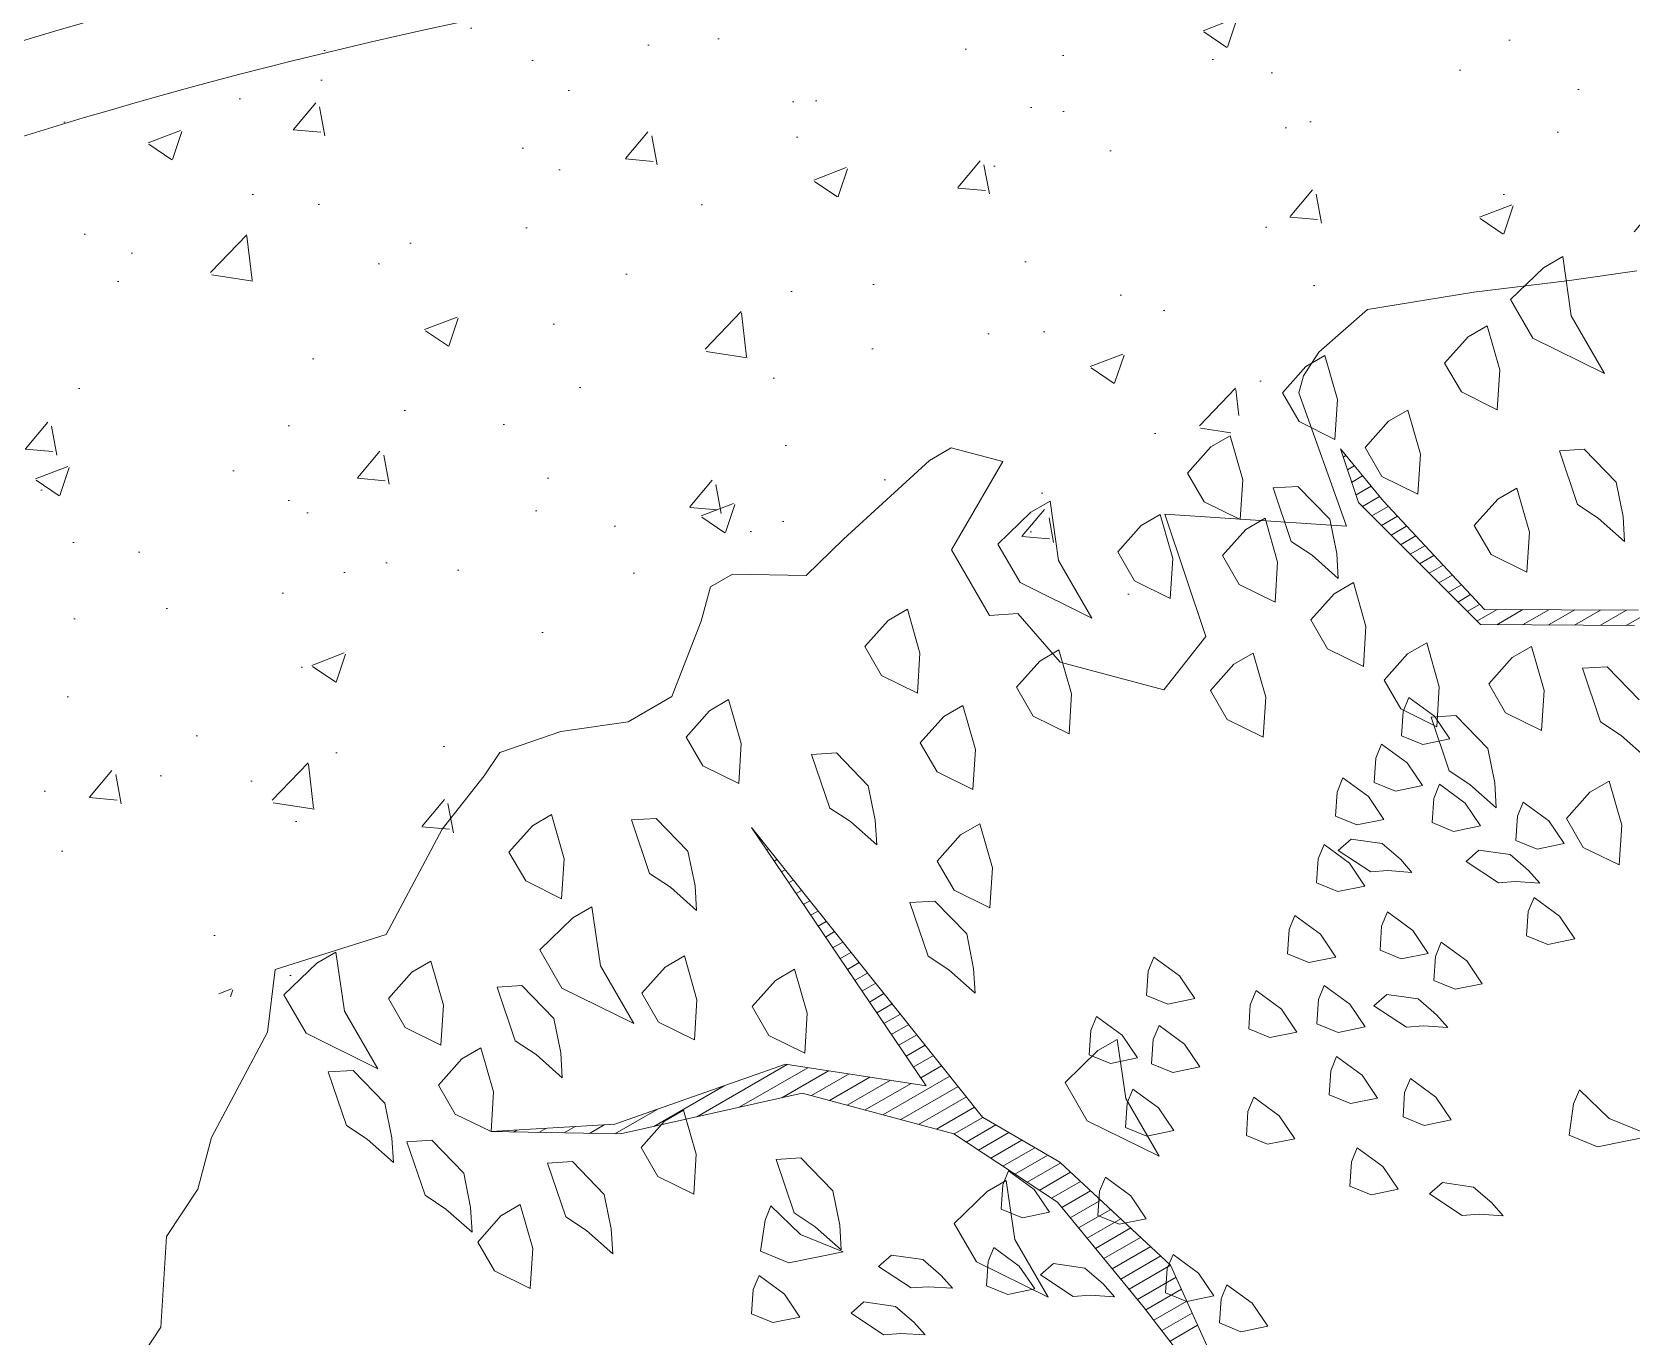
# Model space of a CAD drawing. Header units: metres. Extents: x 12093 to 20303, y 514 to 1412.
# Drawn here: x 19762.912 to 19764.666, y 694.12 to 695.55 of the extents above; entities that cross this region are included whole.
import ezdxf

# ---------------------------------------------------------------- set-up
doc = ezdxf.new("R2010")
doc.units = ezdxf.units.M
for name, color, linetype, lineweight in [('ARBOLES', 52, 'Continuous', 13), ('grass', 64, 'Continuous', 13), ('Layer2', 43, 'Continuous', 20)]:
    doc.layers.add(name, color=color, linetype=linetype, lineweight=lineweight)
pattern_1 = [(50, (19136.99335, 73.14804), (0.36436934, -0.03187817), [0.0381, -0.4191]), (355, (19136.99335, 73.14804), (-0.07048565, 0.38211329), [0.03048, -0.33528]), (100.451, (19137.0237, 73.1454), (0.293885, 0.35023338), [0.03238, -0.35618]), (46.1842, (19136.99335, 73.24964), (0.54215808, -0.08408466), [0.05715, -0.62865]), (96.6356, (19137.03853, 73.24264), (0.47480847, 0.4948511), [0.04857, -0.53427]), (351.184, (19136.99335, 73.24964), (0.4748092, 0.49485024), [0.04572, -0.50292]), (21, (19137.04415, 73.22424), (0.30322976, -0.20453104), [0.0381, -0.4191]), (326, (19137.04415, 73.22424), (0.12360406, 0.36837593), [0.03048, -0.33528]), (71.4514, (19137.06942, 73.2072), (0.42683298, 0.16384572), [0.03238, -0.35618]), (37.5, (19136.99335, 73.14804), (0.006177207, 0.169110078), [0, -0.331216, 0, -0.34036, 0, -0.33655]), (7.5, (19136.99335, 73.14804), (0.133639325, 0.20036115), [0, -0.194056, 0, -0.323596, 0, -0.12827]), (327.5, (19136.88007, 73.14804), (0.27118119, -0.011457488), [0, -0.127, 0, -0.39624, 0, -0.52578]), (317.5, (19136.82927, 73.14804), (0.29625836, 0.05085298), [0, -0.1651, 0, -0.263144, 0, -0.37338])]

# ---------------------------------------------------------------- blocks, each defined once
blk = doc.blocks.new('ghgfghgh')
at = {"layer": 'ARBOLES', "lineweight": 20}
for p, q in [((20001.1866, 665.105), (20001.2163, 665.0689)), ((20001.1992, 665.0679), (20001.1866, 665.105)), ((20001.1885, 665.0994), (20001.1904, 665.1004)), ((20001.1915, 665.0906), (20001.1962, 665.0934)), ((20001.1944, 665.0819), (20001.202, 665.0863)), ((20001.1974, 665.0732), (20001.2078, 665.0792)), ((20001.2018, 665.0653), (20001.2136, 665.0722)), ((20001.2834, 664.9835), (20001.1992, 665.0679)), ((20001.2084, 665.0587), (20001.2197, 665.0652)), ((20001.2163, 665.0689), (20001.2862, 664.994)), ((20001.215, 665.0521), (20001.226, 665.0585)), ((20001.2216, 665.0454), (20001.2324, 665.0517)), ((20001.2282, 665.0388), (20001.2387, 665.0449)), ((20001.2348, 665.0322), (20001.245, 665.0381)), ((20001.2414, 665.0256), (20001.2513, 665.0314)), ((20001.248, 665.019), (20001.2576, 665.0246)), ((20001.2546, 665.0124), (20001.264, 665.0178)), ((20001.2612, 665.0058), (20001.2703, 665.011)), ((20001.2677, 664.9991), (20001.2766, 665.0043)), ((20001.2743, 664.9925), (20001.2829, 664.9975)), ((20001.2809, 664.9859), (20001.2949, 664.9939)), ((20001.2862, 664.994), (20001.3928, 664.9935)), ((20001.2947, 664.9834), (20001.3128, 664.9939)), ((20001.3126, 664.9834), (20001.3307, 664.9938)), ((20001.3306, 664.9833), (20001.3486, 664.9937)), ((20001.3485, 664.9832), (20001.3665, 664.9936)), ((20001.3664, 664.9831), (20001.3844, 664.9935)), ((20001.39, 664.983), (20001.2834, 664.9835)), ((20001.3843, 664.983), (20001.3999, 664.992)), ((20000.7793, 664.8432), (20000.9392, 664.6429)), ((20000.9001, 664.6647), (20000.7793, 664.8432)), ((20000.7797, 664.8425), (20000.7798, 664.8425)), ((20000.7848, 664.835), (20000.7855, 664.8354)), ((20000.7899, 664.8275), (20000.7912, 664.8283)), ((20000.795, 664.82), (20000.7969, 664.8211)), ((20000.8, 664.8125), (20000.8026, 664.814)), ((20000.8051, 664.805), (20000.8083, 664.8068)), ((20000.8102, 664.7975), (20000.814, 664.7997)), ((20000.8152, 664.79), (20000.8197, 664.7926)), ((20000.8203, 664.7825), (20000.8254, 664.7854)), ((20000.8254, 664.775), (20000.8311, 664.7783)), ((20000.8305, 664.7675), (20000.8368, 664.7712)), ((20000.8355, 664.76), (20000.8425, 664.764)), ((20000.8406, 664.7525), (20000.8482, 664.7569)), ((20000.8457, 664.745), (20000.8539, 664.7498)), ((20000.8507, 664.7375), (20000.8596, 664.7426)), ((20000.8558, 664.73), (20000.8653, 664.7355)), ((20000.8609, 664.7225), (20000.871, 664.7284)), ((20000.866, 664.7151), (20000.8767, 664.7212)), ((20000.871, 664.7076), (20000.8824, 664.7141)), ((20000.8761, 664.7001), (20000.8881, 664.707)), ((20000.8812, 664.6926), (20000.8938, 664.6998)), ((20000.8863, 664.6851), (20000.8995, 664.6927)), ((20000.8913, 664.6776), (20000.9052, 664.6856)), ((20000.685, 664.638), (20000.8029, 664.6795)), ((20000.7415, 664.6432), (20000.804, 664.6793)), ((20000.771, 664.6498), (20000.8183, 664.6771)), ((20000.8005, 664.6564), (20000.8326, 664.6749)), ((20000.8029, 664.6795), (20000.9001, 664.6647)), ((20000.8209, 664.6578), (20000.8469, 664.6728)), ((20000.8964, 664.6701), (20000.9109, 664.6784)), ((20000.7119, 664.6365), (20000.7605, 664.6646)), ((20000.8333, 664.6545), (20000.8612, 664.6706)), ((20000.8456, 664.6512), (20000.8755, 664.6684)), ((20000.8579, 664.6479), (20000.8898, 664.6662)), ((20000.8703, 664.6446), (20000.9166, 664.6713)), ((20000.8826, 664.6413), (20000.9223, 664.6642)), ((20000.8144, 664.6595), (20000.6888, 664.6314)), ((20000.9193, 664.6314), (20000.8144, 664.6595)), ((20000.8949, 664.6379), (20000.928, 664.657)), ((20000.9073, 664.6346), (20000.9337, 664.6499)), ((20000.685, 664.6314), (20000.7143, 664.6483)), ((20000.9195, 664.6313), (20000.9394, 664.6428)), ((20000.9392, 664.6429), (20000.9927, 664.6118)), ((20000.5993, 664.6329), (20000.685, 664.638)), ((20000.6888, 664.6314), (20000.5993, 664.6329)), ((20000.6148, 664.6326), (20000.6171, 664.6339)), ((20000.6324, 664.6323), (20000.6373, 664.6351)), ((20000.6499, 664.632), (20000.6574, 664.6364)), ((20000.6675, 664.6317), (20000.6776, 664.6376)), ((20000.9909, 664.5841), (20000.9193, 664.6314)), ((20000.9279, 664.6257), (20000.9484, 664.6376)), ((20000.9363, 664.6202), (20000.9574, 664.6323)), ((20000.9448, 664.6146), (20000.9664, 664.6271)), ((20000.9532, 664.609), (20000.9754, 664.6218)), ((20000.9616, 664.6035), (20000.9844, 664.6166)), ((20000.97, 664.5979), (20000.9932, 664.6113)), ((20000.9927, 664.6118), (20001.0692, 664.5407)), ((20000.9784, 664.5923), (20001.0001, 664.6048)), ((20000.9869, 664.5868), (20001.007, 664.5984)), ((20001.0502, 664.512), (20000.9909, 664.5841)), ((20000.9939, 664.5804), (20001.0139, 664.592)), ((20000.9997, 664.5734), (20001.0209, 664.5856)), ((20001.0056, 664.5663), (20001.0278, 664.5791)), ((20001.0114, 664.5592), (20001.0347, 664.5727)), ((20001.0172, 664.5522), (20001.0416, 664.5663)), ((20001.023, 664.5451), (20001.0485, 664.5598)), ((20001.0288, 664.538), (20001.0555, 664.5534)), ((20001.0347, 664.531), (20001.0624, 664.547)), ((20001.0405, 664.5239), (20001.0692, 664.5405)), ((20001.0692, 664.5407), (20001.1009, 664.4703)), ((20001.0463, 664.5168), (20001.073, 664.5322)), ((20001.052, 664.5097), (20001.0767, 664.524)), ((20001.1546, 664.3773), (20001.0502, 664.512)), ((20001.0576, 664.5025), (20001.0804, 664.5157)), ((20001.0632, 664.4953), (20001.0842, 664.5074)), ((20001.0688, 664.4881), (20001.0879, 664.4992))]:
    blk.add_line(p, q, dxfattribs=at)
at = {"layer": 'grass'}
for p, q in [((20001.3403, 665.238), (20001.327, 665.2303)), ((20001.3462, 665.1971), (20001.3403, 665.238)), ((20001.327, 665.2303), (20001.3043, 665.2083)), ((20001.345, 665.2214), (20001.3915, 665.2281)), ((20001.2789, 665.2135), (20001.345, 665.2214)), ((20001.2053, 665.2013), (20001.2789, 665.2135)), ((20001.3043, 665.2083), (20001.3196, 665.1817)), ((20001.1718, 665.1719), (20001.2053, 665.2013)), ((20001.3692, 665.1572), (20001.3462, 665.1971)), ((20001.2749, 665.1825), (20001.2587, 665.1643)), ((20001.2882, 665.1902), (20001.2749, 665.1825)), ((20001.2969, 665.1597), (20001.2882, 665.1902)), ((20001.3196, 665.1817), (20001.3692, 665.1572)), ((20001.1611, 665.1556), (20001.1718, 665.1719)), ((20001.1626, 665.162), (20001.1465, 665.1438)), ((20001.1759, 665.1697), (20001.1626, 665.162)), ((20001.1846, 665.1392), (20001.1759, 665.1697)), ((20001.2587, 665.1643), (20001.2703, 665.1444)), ((20001.2951, 665.1321), (20001.2969, 665.1597)), ((20001.1579, 665.1437), (20001.1611, 665.1556)), ((20001.1465, 665.1438), (20001.158, 665.1239)), ((20001.1908, 665.0517), (20001.1579, 665.1437)), ((20001.1828, 665.1116), (20001.1846, 665.1392)), ((20001.2703, 665.1444), (20001.2951, 665.1321)), ((20001.2332, 665.1318), (20001.2199, 665.1242)), ((20001.2419, 665.1014), (20001.2332, 665.1318)), ((20001.158, 665.1239), (20001.1828, 665.1116)), ((20001.2199, 665.1242), (20001.2038, 665.106)), ((20000.9024, 665.097), (20000.9175, 665.1057)), ((20000.9175, 665.1057), (20000.9533, 665.0962)), ((20001.0971, 665.1065), (20001.081, 665.0883)), ((20001.1104, 665.1141), (20001.0971, 665.1065)), ((20001.1191, 665.0837), (20001.1104, 665.1141)), ((20001.2038, 665.106), (20001.2153, 665.086)), ((20001.3381, 665.1037), (20001.3552, 665.1048)), ((20001.3506, 665.0666), (20001.3381, 665.1037)), ((20001.3552, 665.1048), (20001.3772, 665.082)), ((20000.843, 665.0426), (20000.9024, 665.097)), ((20000.9533, 665.0962), (20000.9178, 665.0353)), ((20001.2401, 665.0738), (20001.2419, 665.1014)), ((20001.081, 665.0883), (20001.0925, 665.0684)), ((20001.1173, 665.0561), (20001.1191, 665.0837)), ((20001.2153, 665.086), (20001.2401, 665.0738)), ((20001.3772, 665.082), (20001.3821, 665.0582)), ((20001.1401, 665.0781), (20001.1572, 665.0791)), ((20001.1526, 665.041), (20001.1401, 665.0781)), ((20001.1572, 665.0791), (20001.1792, 665.0564)), ((20001.2954, 665.0702), (20001.2792, 665.052)), ((20001.3087, 665.0779), (20001.2954, 665.0702)), ((20001.3174, 665.0475), (20001.3087, 665.0779)), ((20000.9726, 665.0612), (20000.9498, 665.0392)), ((20000.9859, 665.0688), (20000.9726, 665.0612)), ((20000.9918, 665.0279), (20000.9859, 665.0688)), ((20001.0621, 665.0596), (20001.0488, 665.052)), ((20001.0708, 665.0292), (20001.0621, 665.0596)), ((20001.0651, 665.0598), (20001.0965, 665.0578)), ((20001.0936, 664.9754), (20001.0651, 665.0598)), ((20001.0925, 665.0684), (20001.1173, 665.0561)), ((20001.3649, 665.0572), (20001.3506, 665.0666)), ((20001.0488, 665.052), (20001.0327, 665.0338)), ((20001.0965, 665.0578), (20001.1908, 665.0517)), ((20001.1212, 665.0494), (20001.1051, 665.0313)), ((20001.1345, 665.0571), (20001.1212, 665.0494)), ((20001.1432, 665.0267), (20001.1345, 665.0571)), ((20001.1792, 665.0564), (20001.1841, 665.0326)), ((20001.2792, 665.052), (20001.2908, 665.0321)), ((20001.3831, 665.0411), (20001.3649, 665.0572)), ((20001.3821, 665.0582), (20001.3831, 665.0411)), ((20000.8171, 665.0175), (20000.843, 665.0426)), ((20000.9498, 665.0392), (20000.9652, 665.0126)), ((20001.167, 665.0315), (20001.1526, 665.041)), ((20001.3156, 665.0198), (20001.3174, 665.0475)), ((20000.9178, 665.0353), (20000.944, 664.9899)), ((20000.9178, 665.0353), (20000.9178, 665.0353)), ((20001.0148, 664.988), (20000.9918, 665.0279)), ((20001.0327, 665.0338), (20001.0442, 665.0139)), ((20001.069, 665.0016), (20001.0708, 665.0292)), ((20001.1051, 665.0313), (20001.1166, 665.0113)), ((20001.1414, 664.9991), (20001.1432, 665.0267)), ((20001.1851, 665.0154), (20001.167, 665.0315)), ((20001.1841, 665.0326), (20001.1851, 665.0154)), ((20001.2908, 665.0321), (20001.3156, 665.0198)), ((20000.7511, 665.0097), (20000.7662, 665.0184)), ((20000.7662, 665.0184), (20000.8171, 665.0175)), ((20000.7447, 664.9858), (20000.7511, 665.0097)), ((20000.9652, 665.0126), (20001.0148, 664.988)), ((20001.0442, 665.0139), (20001.069, 665.0016)), ((20001.1166, 665.0113), (20001.1414, 664.9991)), ((20001.1823, 665.0049), (20001.1662, 664.9868)), ((20001.1956, 665.0126), (20001.1823, 665.0049)), ((20001.2043, 664.9822), (20001.1956, 665.0126)), ((20000.8872, 664.9941), (20000.8739, 664.9864)), ((20000.8959, 664.9637), (20000.8872, 664.9941)), ((20000.7243, 664.9337), (20000.7447, 664.9858)), ((20000.8739, 664.9864), (20000.8578, 664.9683)), ((20000.944, 664.9899), (20000.9635, 664.9911)), ((20000.9635, 664.9911), (20000.9929, 664.9576)), ((20001.1662, 664.9868), (20001.1777, 664.9668)), ((20001.2025, 664.9546), (20001.2043, 664.9822)), ((20001.0645, 664.9385), (20001.0936, 664.9754)), ((20001.2463, 664.971), (20001.233, 664.9633)), ((20001.255, 664.9405), (20001.2463, 664.971)), ((20000.8578, 664.9683), (20000.8693, 664.9483)), ((20000.8941, 664.9361), (20000.8959, 664.9637)), ((20000.992, 664.966), (20000.9787, 664.9583)), ((20001.0007, 664.9356), (20000.992, 664.966)), ((20001.1263, 664.9638), (20001.113, 664.9561)), ((20001.135, 664.9333), (20001.1263, 664.9638)), ((20001.1777, 664.9668), (20001.2025, 664.9546)), ((20001.233, 664.9633), (20001.2169, 664.9451)), ((20001.3054, 664.9607), (20001.2893, 664.9426)), ((20001.3187, 664.9684), (20001.3054, 664.9607)), ((20001.3274, 664.938), (20001.3187, 664.9684)), ((20000.9787, 664.9583), (20000.9626, 664.9402)), ((20000.9929, 664.9576), (20001.0645, 664.9385)), ((20001.113, 664.9561), (20001.0969, 664.9379)), ((20001.354, 664.9533), (20001.3711, 664.9544)), ((20001.3665, 664.9163), (20001.354, 664.9533)), ((20001.3711, 664.9544), (20001.3931, 664.9316)), ((20000.8693, 664.9483), (20000.8941, 664.9361)), ((20000.9626, 664.9402), (20000.9741, 664.9202)), ((20001.0969, 664.9379), (20001.1084, 664.918)), ((20001.2169, 664.9451), (20001.2284, 664.9252)), ((20001.2532, 664.9129), (20001.255, 664.9405)), ((20001.2893, 664.9426), (20001.3008, 664.9226)), ((20001.3256, 664.9104), (20001.3274, 664.938)), ((20000.6941, 664.9162), (20000.7243, 664.9337)), ((20000.7636, 664.9317), (20000.7503, 664.924)), ((20000.7723, 664.9012), (20000.7636, 664.9317)), ((20000.9255, 664.9276), (20000.9123, 664.9199)), ((20000.9343, 664.8972), (20000.9255, 664.9276)), ((20000.999, 664.908), (20001.0007, 664.9356)), ((20001.1332, 664.9057), (20001.135, 664.9333)), ((20001.234, 664.9332), (20001.23, 664.9234)), ((20001.2516, 664.9203), (20001.234, 664.9332)), ((20000.6475, 664.9095), (20000.6941, 664.9162)), ((20000.7503, 664.924), (20000.7342, 664.9058)), ((20000.9123, 664.9199), (20000.8961, 664.9018)), ((20000.9741, 664.9202), (20000.999, 664.908)), ((20001.1084, 664.918), (20001.1332, 664.9057)), ((20001.2284, 664.9252), (20001.2532, 664.9129)), ((20001.23, 664.9234), (20001.2289, 664.9067)), ((20001.2494, 664.9195), (20001.2665, 664.9206)), ((20001.2619, 664.8825), (20001.2494, 664.9195)), ((20001.2623, 664.9045), (20001.2516, 664.9203)), ((20001.2665, 664.9206), (20001.2885, 664.8978)), ((20001.3008, 664.9226), (20001.3256, 664.9104)), ((20001.3808, 664.9068), (20001.3665, 664.9163)), ((20000.6053, 664.8952), (20000.6475, 664.9095)), ((20000.7342, 664.9058), (20000.7458, 664.8859)), ((20001.2289, 664.9067), (20001.2436, 664.9007)), ((20001.2436, 664.9007), (20001.2623, 664.9045)), ((20001.399, 664.8907), (20001.3808, 664.9068)), ((20000.5946, 664.8789), (20000.6053, 664.8952)), ((20000.7706, 664.8736), (20000.7723, 664.9012)), ((20000.8209, 664.8938), (20000.8381, 664.8949)), ((20000.8335, 664.8567), (20000.8209, 664.8938)), ((20000.8381, 664.8949), (20000.8601, 664.8721)), ((20000.8961, 664.9018), (20000.9077, 664.8818)), ((20000.9325, 664.8696), (20000.9343, 664.8972)), ((20001.2151, 664.9009), (20001.2111, 664.8911)), ((20001.2327, 664.888), (20001.2151, 664.9009)), ((20001.2885, 664.8978), (20001.2934, 664.874)), ((20000.7458, 664.8859), (20000.7706, 664.8736)), ((20001.2111, 664.8911), (20001.21, 664.8744)), ((20001.2434, 664.8722), (20001.2327, 664.888)), ((20001.2762, 664.873), (20001.2619, 664.8825)), ((20000.5655, 664.842), (20000.5946, 664.8789)), ((20000.8601, 664.8721), (20000.865, 664.8483)), ((20000.9077, 664.8818), (20000.9325, 664.8696)), ((20001.1884, 664.8775), (20001.1844, 664.8677)), ((20001.206, 664.8646), (20001.1884, 664.8775)), ((20001.21, 664.8744), (20001.2247, 664.8684)), ((20001.2247, 664.8684), (20001.2434, 664.8722)), ((20001.2552, 664.8731), (20001.2512, 664.8633)), ((20001.2728, 664.8601), (20001.2552, 664.8731)), ((20001.2944, 664.8569), (20001.2762, 664.873)), ((20001.2934, 664.874), (20001.2944, 664.8569)), ((20001.3724, 664.8753), (20001.3591, 664.8677)), ((20001.3811, 664.8449), (20001.3724, 664.8753)), ((20001.1844, 664.8677), (20001.1833, 664.851)), ((20001.2167, 664.8488), (20001.206, 664.8646)), ((20001.2512, 664.8633), (20001.2501, 664.8466)), ((20001.2835, 664.8443), (20001.2728, 664.8601)), ((20001.3131, 664.8608), (20001.3091, 664.851)), ((20001.3307, 664.8479), (20001.3131, 664.8608)), ((20001.3591, 664.8677), (20001.343, 664.8495)), ((20000.6411, 664.8521), (20000.6279, 664.8444)), ((20000.6499, 664.8216), (20000.6411, 664.8521)), ((20000.6964, 664.8485), (20000.7135, 664.8495)), ((20000.7135, 664.8495), (20000.7355, 664.8268)), ((20000.8478, 664.8473), (20000.8335, 664.8567)), ((20001.1833, 664.851), (20001.198, 664.845)), ((20001.3091, 664.851), (20001.308, 664.8343)), ((20001.343, 664.8495), (20001.3545, 664.8295)), ((20000.5268, 664.7692), (20000.5655, 664.842)), ((20000.6279, 664.8444), (20000.6117, 664.8262)), ((20000.7089, 664.8114), (20000.6964, 664.8485)), ((20000.866, 664.8312), (20000.8478, 664.8473)), ((20000.865, 664.8483), (20000.866, 664.8312)), ((20000.924, 664.8381), (20000.9079, 664.8199)), ((20000.9373, 664.8458), (20000.924, 664.8381)), ((20000.946, 664.8153), (20000.9373, 664.8458)), ((20001.198, 664.845), (20001.2167, 664.8488)), ((20001.2501, 664.8466), (20001.2648, 664.8405)), ((20001.2648, 664.8405), (20001.2835, 664.8443)), ((20001.3414, 664.8321), (20001.3307, 664.8479)), ((20001.3793, 664.8173), (20001.3811, 664.8449)), ((20000.7355, 664.8268), (20000.7404, 664.803)), ((20001.1753, 664.8314), (20001.1712, 664.8216)), ((20001.1929, 664.8185), (20001.1753, 664.8314)), ((20001.1851, 664.8274), (20001.194, 664.8352)), ((20001.2076, 664.8125), (20001.1851, 664.8274)), ((20001.194, 664.8352), (20001.2156, 664.8321)), ((20001.2156, 664.8321), (20001.2283, 664.8212)), ((20001.2735, 664.8198), (20001.2824, 664.8276)), ((20001.2824, 664.8276), (20001.304, 664.8245)), ((20001.308, 664.8343), (20001.3227, 664.8283)), ((20001.3227, 664.8283), (20001.3414, 664.8321)), ((20001.3545, 664.8295), (20001.3793, 664.8173)), ((20000.6117, 664.8262), (20000.6233, 664.8063)), ((20000.6481, 664.794), (20000.6499, 664.8216)), ((20000.9079, 664.8199), (20000.9195, 664.8)), ((20001.1712, 664.8216), (20001.1701, 664.8049)), ((20001.2035, 664.8027), (20001.1929, 664.8185)), ((20001.2283, 664.8212), (20001.2361, 664.8122)), ((20001.296, 664.8049), (20001.2735, 664.8198)), ((20001.304, 664.8245), (20001.3167, 664.8136)), ((20000.6233, 664.8063), (20000.6481, 664.794)), ((20000.7233, 664.802), (20000.7089, 664.8114)), ((20000.9443, 664.7877), (20000.946, 664.8153)), ((20001.1701, 664.8049), (20001.1848, 664.7989)), ((20001.2194, 664.8134), (20001.2076, 664.8125)), ((20001.2361, 664.8122), (20001.2194, 664.8134)), ((20001.3078, 664.8058), (20001.296, 664.8049)), ((20001.3245, 664.8047), (20001.3078, 664.8058)), ((20001.3167, 664.8136), (20001.3245, 664.8047)), ((20000.7414, 664.7859), (20000.7233, 664.802)), ((20000.7404, 664.803), (20000.7414, 664.7859)), ((20000.9195, 664.8), (20000.9443, 664.7877)), ((20001.1848, 664.7989), (20001.2035, 664.8027)), ((20001.3205, 664.7949), (20001.3165, 664.7851)), ((20001.3381, 664.782), (20001.3205, 664.7949)), ((20000.669, 664.7884), (20000.6558, 664.7807)), ((20000.6749, 664.7475), (20000.669, 664.7884)), ((20000.889, 664.7913), (20000.9062, 664.7923)), ((20000.9016, 664.7542), (20000.889, 664.7913)), ((20000.9062, 664.7923), (20000.9282, 664.7696)), ((20001.2191, 664.7848), (20001.2151, 664.775)), ((20001.2367, 664.7719), (20001.2191, 664.7848)), ((20001.3165, 664.7851), (20001.3154, 664.7684)), ((20000.6558, 664.7807), (20000.633, 664.7587)), ((20001.1512, 664.7726), (20001.1501, 664.7559)), ((20001.1552, 664.7824), (20001.1512, 664.7726)), ((20001.1728, 664.7695), (20001.1552, 664.7824)), ((20001.2151, 664.775), (20001.214, 664.7583)), ((20001.2474, 664.7561), (20001.2367, 664.7719)), ((20001.3488, 664.7662), (20001.3381, 664.782)), ((20000.45, 664.745), (20000.5268, 664.7692)), ((20000.5268, 664.7692), (20000.5268, 664.7692)), ((20000.9282, 664.7696), (20000.933, 664.7458)), ((20001.1835, 664.7536), (20001.1728, 664.7695)), ((20001.2564, 664.7639), (20001.2523, 664.7541)), ((20001.274, 664.751), (20001.2564, 664.7639)), ((20001.3154, 664.7684), (20001.3301, 664.7624)), ((20001.3301, 664.7624), (20001.3488, 664.7662)), ((20000.4788, 664.7495), (20000.456, 664.7275)), ((20000.4921, 664.7571), (20000.4788, 664.7495)), ((20000.498, 664.7162), (20000.4921, 664.7571)), ((20000.5578, 664.7508), (20000.5445, 664.7431)), ((20000.5665, 664.7203), (20000.5578, 664.7508)), ((20000.633, 664.7587), (20000.6483, 664.7321)), ((20000.733, 664.7544), (20000.7197, 664.7467)), ((20000.7417, 664.724), (20000.733, 664.7544)), ((20000.9159, 664.7447), (20000.9016, 664.7542)), ((20001.0577, 664.7536), (20001.0537, 664.7438)), ((20001.0753, 664.7407), (20001.0577, 664.7536)), ((20001.1501, 664.7559), (20001.1648, 664.7499)), ((20001.1648, 664.7499), (20001.1835, 664.7536)), ((20001.214, 664.7583), (20001.2287, 664.7523)), ((20001.2287, 664.7523), (20001.2474, 664.7561)), ((20001.2523, 664.7541), (20001.2512, 664.7374)), ((20001.2847, 664.7352), (20001.274, 664.751)), ((20000.4448, 664.7017), (20000.45, 664.745)), ((20000.5445, 664.7431), (20000.5284, 664.7249)), ((20000.698, 664.7076), (20000.6749, 664.7475)), ((20000.7197, 664.7467), (20000.7036, 664.7286)), ((20000.8092, 664.7452), (20000.7959, 664.7375)), ((20000.8179, 664.7148), (20000.8092, 664.7452)), ((20000.9341, 664.7286), (20000.9159, 664.7447)), ((20000.933, 664.7458), (20000.9341, 664.7286)), ((20001.0537, 664.7438), (20001.0525, 664.7271)), ((20001.086, 664.7249), (20001.0753, 664.7407)), ((20000.456, 664.7275), (20000.4714, 664.7009)), ((20000.6036, 664.7329), (20000.6207, 664.7339)), ((20000.6161, 664.6958), (20000.6036, 664.7329)), ((20000.6207, 664.7339), (20000.6427, 664.7111)), ((20000.6483, 664.7321), (20000.698, 664.7076)), ((20000.7036, 664.7286), (20000.7151, 664.7086)), ((20000.7959, 664.7375), (20000.7798, 664.7194)), ((20001.1283, 664.7305), (20001.1243, 664.7207)), ((20001.1459, 664.7176), (20001.1283, 664.7305)), ((20001.1755, 664.734), (20001.1715, 664.7242)), ((20001.1931, 664.7211), (20001.1755, 664.734)), ((20001.2098, 664.72), (20001.2187, 664.7278)), ((20001.2187, 664.7278), (20001.2403, 664.7247)), ((20001.2512, 664.7374), (20001.2659, 664.7314)), ((20001.2659, 664.7314), (20001.2847, 664.7352)), ((20000.521, 664.6763), (20000.498, 664.7162)), ((20000.5284, 664.7249), (20000.5399, 664.705)), ((20000.5647, 664.6927), (20000.5665, 664.7203)), ((20000.7399, 664.6963), (20000.7417, 664.724)), ((20000.7798, 664.7194), (20000.7913, 664.6994)), ((20001.0525, 664.7271), (20001.0672, 664.7211)), ((20001.0672, 664.7211), (20001.086, 664.7249)), ((20001.1243, 664.7207), (20001.1232, 664.704)), ((20001.1566, 664.7017), (20001.1459, 664.7176)), ((20001.1715, 664.7242), (20001.1704, 664.7075)), ((20001.2038, 664.7053), (20001.1931, 664.7211)), ((20001.2323, 664.7051), (20001.2098, 664.72)), ((20001.2403, 664.7247), (20001.253, 664.7138)), ((20000.6427, 664.7111), (20000.6476, 664.6874)), ((20000.7151, 664.7086), (20000.7399, 664.6963)), ((20000.8162, 664.6872), (20000.8179, 664.7148)), ((20001.018, 664.7126), (20001.014, 664.7028)), ((20001.0356, 664.6997), (20001.018, 664.7126)), ((20001.0612, 664.7064), (20001.0572, 664.6966)), ((20001.0788, 664.6935), (20001.0612, 664.7064)), ((20001.1704, 664.7075), (20001.1851, 664.7015)), ((20001.1851, 664.7015), (20001.2038, 664.7053)), ((20001.2441, 664.706), (20001.2323, 664.7051)), ((20001.2608, 664.7049), (20001.2441, 664.706)), ((20001.253, 664.7138), (20001.2608, 664.7049)), ((20000.4061, 664.6289), (20000.4448, 664.7017)), ((20000.4714, 664.7009), (20000.521, 664.6763)), ((20000.5399, 664.705), (20000.5647, 664.6927)), ((20000.6305, 664.6863), (20000.6161, 664.6958)), ((20000.7913, 664.6994), (20000.8162, 664.6872)), ((20001.014, 664.7028), (20001.0129, 664.6861)), ((20001.0323, 664.6967), (20001.019, 664.689)), ((20001.0382, 664.6558), (20001.0323, 664.6967)), ((20001.0463, 664.6839), (20001.0356, 664.6997)), ((20001.0572, 664.6966), (20001.0561, 664.6799)), ((20001.1232, 664.704), (20001.1379, 664.6979)), ((20001.1379, 664.6979), (20001.1566, 664.7017)), ((20000.5791, 664.6832), (20000.5629, 664.6651)), ((20000.5923, 664.6909), (20000.5791, 664.6832)), ((20000.6011, 664.6605), (20000.5923, 664.6909)), ((20000.6486, 664.6702), (20000.6305, 664.6863)), ((20000.6476, 664.6874), (20000.6486, 664.6702)), ((20001.019, 664.689), (20000.9962, 664.667)), ((20001.0129, 664.6861), (20001.0276, 664.6801)), ((20001.0276, 664.6801), (20001.0463, 664.6839)), ((20001.0895, 664.6777), (20001.0788, 664.6935)), ((20001.184, 664.6848), (20001.18, 664.675)), ((20001.2016, 664.6719), (20001.184, 664.6848)), ((20000.4867, 664.6743), (20000.5039, 664.6753)), ((20000.4993, 664.6372), (20000.4867, 664.6743)), ((20000.5039, 664.6753), (20000.5259, 664.6525)), ((20001.0561, 664.6799), (20001.0708, 664.6739)), ((20001.0708, 664.6739), (20001.0895, 664.6777)), ((20001.18, 664.675), (20001.1789, 664.6583)), ((20001.2123, 664.6561), (20001.2016, 664.6719)), ((20000.5629, 664.6651), (20000.5745, 664.6451)), ((20000.9962, 664.667), (20001.0116, 664.6404)), ((20001.0432, 664.6623), (20001.0392, 664.6525)), ((20001.0608, 664.6494), (20001.0432, 664.6623)), ((20001.235, 664.6697), (20001.231, 664.6599)), ((20001.2526, 664.6568), (20001.235, 664.6697)), ((20001.3519, 664.6619), (20001.3479, 664.6521)), ((20001.3724, 664.6421), (20001.3519, 664.6619)), ((20000.5259, 664.6525), (20000.5307, 664.6287)), ((20000.5993, 664.6329), (20000.6011, 664.6605)), ((20001.0392, 664.6525), (20001.0381, 664.6358)), ((20001.0612, 664.6159), (20001.0382, 664.6558)), ((20001.1267, 664.6567), (20001.1227, 664.6469)), ((20001.1443, 664.6438), (20001.1267, 664.6567)), ((20001.1789, 664.6583), (20001.1936, 664.6523)), ((20001.1936, 664.6523), (20001.2123, 664.6561)), ((20001.231, 664.6599), (20001.2299, 664.6432)), ((20001.2633, 664.641), (20001.2526, 664.6568)), ((20001.3479, 664.6521), (20001.3448, 664.6305)), ((20000.5745, 664.6451), (20000.5993, 664.6329)), ((20000.7192, 664.6401), (20000.7031, 664.6219)), ((20000.7325, 664.6477), (20000.7192, 664.6401)), ((20000.7412, 664.6173), (20000.7325, 664.6477)), ((20001.0116, 664.6404), (20001.0612, 664.6159)), ((20001.0715, 664.6336), (20001.0608, 664.6494)), ((20001.1227, 664.6469), (20001.1216, 664.6302)), ((20001.155, 664.628), (20001.1443, 664.6438)), ((20001.2299, 664.6432), (20001.2446, 664.6372)), ((20001.2446, 664.6372), (20001.2633, 664.641)), ((20001.4019, 664.6301), (20001.3724, 664.6421)), ((20000.3965, 664.5931), (20000.4061, 664.6289)), ((20000.5136, 664.6277), (20000.4993, 664.6372)), ((20000.5318, 664.6116), (20000.5136, 664.6277)), ((20000.5307, 664.6287), (20000.5318, 664.6116)), ((20001.0381, 664.6358), (20001.0528, 664.6298)), ((20001.0528, 664.6298), (20001.0715, 664.6336)), ((20001.1216, 664.6302), (20001.1363, 664.6242)), ((20001.1363, 664.6242), (20001.155, 664.628)), ((20001.3448, 664.6305), (20001.3644, 664.6225)), ((20001.3644, 664.6225), (20001.4019, 664.6301)), ((20000.5412, 664.6259), (20000.5584, 664.627)), ((20000.5538, 664.5889), (20000.5412, 664.6259)), ((20000.5584, 664.627), (20000.5804, 664.6042)), ((20000.7031, 664.6219), (20000.7146, 664.6019)), ((20000.7395, 664.5897), (20000.7412, 664.6173)), ((20001.1983, 664.6218), (20001.1942, 664.612)), ((20001.2159, 664.6089), (20001.1983, 664.6218)), ((20000.6384, 664.6111), (20000.6556, 664.6122)), ((20000.651, 664.574), (20000.6384, 664.6111)), ((20000.6556, 664.6122), (20000.6776, 664.5894)), ((20000.7965, 664.6137), (20000.8136, 664.6148)), ((20000.809, 664.5767), (20000.7965, 664.6137)), ((20000.8136, 664.6148), (20000.8356, 664.592)), ((20000.9572, 664.6059), (20000.9532, 664.5961)), ((20000.9748, 664.593), (20000.9572, 664.6059)), ((20001.1942, 664.612), (20001.1931, 664.5953)), ((20001.2266, 664.5931), (20001.2159, 664.6089)), ((20000.5804, 664.6042), (20000.5852, 664.5804)), ((20000.7146, 664.6019), (20000.7395, 664.5897)), ((20000.9556, 664.5992), (20000.9423, 664.5915)), ((20000.9532, 664.5961), (20000.9521, 664.5794)), ((20000.9615, 664.5583), (20000.9556, 664.5992)), ((20001.0241, 664.6015), (20001.0201, 664.5917)), ((20001.0417, 664.5886), (20001.0241, 664.6015)), ((20001.1931, 664.5953), (20001.2078, 664.5893)), ((20001.2482, 664.5899), (20001.2571, 664.5977)), ((20001.2571, 664.5977), (20001.2787, 664.5946)), ((20001.2787, 664.5946), (20001.2914, 664.5837)), ((20000.375, 664.5605), (20000.3965, 664.5931)), ((20000.5681, 664.5794), (20000.5538, 664.5889)), ((20000.6776, 664.5894), (20000.6824, 664.5656)), ((20000.8356, 664.592), (20000.8405, 664.5682)), ((20000.9423, 664.5915), (20000.9195, 664.5695)), ((20000.9855, 664.5772), (20000.9748, 664.593)), ((20001.0201, 664.5917), (20001.0189, 664.575)), ((20001.0524, 664.5727), (20001.0417, 664.5886)), ((20001.2078, 664.5893), (20001.2266, 664.5931)), ((20001.2707, 664.575), (20001.2482, 664.5899)), ((20001.2914, 664.5837), (20001.2992, 664.5748)), ((20000.5863, 664.5633), (20000.5681, 664.5794)), ((20000.5852, 664.5804), (20000.5863, 664.5633)), ((20000.6062, 664.5748), (20000.5901, 664.5566)), ((20000.6195, 664.5825), (20000.6062, 664.5748)), ((20000.6282, 664.552), (20000.6195, 664.5825)), ((20000.6653, 664.5646), (20000.651, 664.574)), ((20000.7928, 664.5816), (20000.7888, 664.5718)), ((20000.8133, 664.5618), (20000.7928, 664.5816)), ((20000.8234, 664.5672), (20000.809, 664.5767)), ((20000.9521, 664.5794), (20000.9668, 664.5734)), ((20000.9668, 664.5734), (20000.9855, 664.5772)), ((20001.0189, 664.575), (20001.0337, 664.5689)), ((20001.0337, 664.5689), (20001.0524, 664.5727)), ((20001.2825, 664.5759), (20001.2707, 664.575)), ((20001.2992, 664.5748), (20001.2825, 664.5759)), ((20000.6835, 664.5485), (20000.6653, 664.5646)), ((20000.6824, 664.5656), (20000.6835, 664.5485)), ((20000.7888, 664.5718), (20000.7857, 664.5502)), ((20000.8428, 664.5497), (20000.8133, 664.5618)), ((20000.8415, 664.5511), (20000.8234, 664.5672)), ((20000.8405, 664.5682), (20000.8415, 664.5511)), ((20000.9195, 664.5695), (20000.9349, 664.5429)), ((20000.3709, 664.4977), (20000.375, 664.5605)), ((20000.5901, 664.5566), (20000.6016, 664.5367)), ((20000.6264, 664.5244), (20000.6282, 664.552)), ((20000.947, 664.5529), (20000.943, 664.5431)), ((20000.9646, 664.54), (20000.947, 664.5529)), ((20000.9845, 664.5184), (20000.9615, 664.5583)), ((20000.7857, 664.5502), (20000.8053, 664.5422)), ((20000.8053, 664.5422), (20000.8428, 664.5497)), ((20000.8673, 664.5397), (20000.8762, 664.5475)), ((20000.8898, 664.5248), (20000.8673, 664.5397)), ((20000.8762, 664.5475), (20000.8978, 664.5444)), ((20000.8978, 664.5444), (20000.9105, 664.5335)), ((20000.9349, 664.5429), (20000.9845, 664.5184)), ((20000.943, 664.5431), (20000.9419, 664.5264)), ((20000.9753, 664.5242), (20000.9646, 664.54)), ((20000.9793, 664.534), (20000.9882, 664.5418)), ((20000.9882, 664.5418), (20001.0098, 664.5386)), ((20001.0709, 664.548), (20001.0669, 664.5382)), ((20001.0885, 664.5351), (20001.0709, 664.548)), ((20000.6016, 664.5367), (20000.6264, 664.5244)), ((20000.7846, 664.5335), (20000.7806, 664.5237)), ((20000.8022, 664.5205), (20000.7846, 664.5335)), ((20000.9105, 664.5335), (20000.9183, 664.5246)), ((20001.0018, 664.519), (20000.9793, 664.534)), ((20001.0098, 664.5386), (20001.0225, 664.5277)), ((20001.0669, 664.5382), (20001.0657, 664.5215)), ((20001.0992, 664.5193), (20001.0885, 664.5351)), ((20000.7806, 664.5237), (20000.7795, 664.507)), ((20000.8129, 664.5047), (20000.8022, 664.5205)), ((20000.9016, 664.5257), (20000.8898, 664.5248)), ((20000.9183, 664.5246), (20000.9016, 664.5257)), ((20000.9419, 664.5264), (20000.9566, 664.5204)), ((20000.9566, 664.5204), (20000.9753, 664.5242)), ((20001.0136, 664.5199), (20001.0018, 664.519)), ((20001.0303, 664.5188), (20001.0136, 664.5199)), ((20001.0225, 664.5277), (20001.0303, 664.5188)), ((20001.0657, 664.5215), (20001.0804, 664.5155)), ((20001.0804, 664.5155), (20001.0992, 664.5193)), ((20001.1041, 664.5173), (20001.1029, 664.5006)), ((20001.1081, 664.5271), (20001.1041, 664.5173)), ((20001.1257, 664.5142), (20001.1081, 664.5271)), ((20000.7795, 664.507), (20000.7942, 664.5009)), ((20000.8483, 664.5074), (20000.8572, 664.5152)), ((20000.8708, 664.4925), (20000.8483, 664.5074)), ((20000.8572, 664.5152), (20000.8789, 664.5121)), ((20000.8789, 664.5121), (20000.8916, 664.5012)), ((20001.1364, 664.4984), (20001.1257, 664.5142)), ((20000.3386, 664.4488), (20000.3709, 664.4977)), ((20000.7942, 664.5009), (20000.8129, 664.5047)), ((20000.8916, 664.5012), (20000.8994, 664.4923)), ((20001.1029, 664.5006), (20001.1177, 664.4946)), ((20001.1177, 664.4946), (20001.1364, 664.4984)), ((20000.8826, 664.4934), (20000.8708, 664.4925)), ((20000.8994, 664.4923), (20000.8826, 664.4934))]:
    blk.add_line(p, q, dxfattribs=at)

msp = doc.modelspace()

# ---------------------------------------------------------------- hatches: boundary and pattern name
at = {"layer": 'grass'}
h = msp.add_hatch(dxfattribs=at)
h.set_pattern_fill('AR-CONC', color=256, scale=0.002, style=0)
h.set_pattern_definition(pattern_1)
h.paths.add_polyline_path([(19764.9309, 695.6616, 0.072185), (19763.2712, 695.5385), (19764.3261, 695.2028), (19764.3524, 695.2324), (19764.3594, 695.2365), (19764.3671, 695.2481), (19764.4202, 695.2947), (19764.537, 695.3142), (19764.5925, 695.3208), (19764.6132, 695.3408), (19764.6343, 695.353), (19764.6382, 695.3262), (19764.6417, 695.3267), (19764.7156, 695.3373), (19764.7654, 695.3341), (19764.8254, 695.3687), (19764.9043, 695.3983), (19764.9119, 695.3983)])
h = msp.add_hatch(dxfattribs=at)
h.set_pattern_fill('AR-CONC', color=256, scale=0.002, style=0)
h.set_pattern_definition(pattern_1)
h.paths.add_polyline_path([(19763.2712, 695.5385, 0.016253), (19762.9063, 695.4451), (19762.8965, 694.5577), (19763.1978, 694.4719), (19763.214, 694.5024), (19763.2223, 694.5711), (19763.3441, 694.6095), (19763.4055, 694.7249), (19763.4516, 694.7835), (19763.4687, 694.8094), (19763.5356, 694.832), (19763.6094, 694.8426), (19763.6574, 694.8703), (19763.6897, 694.953), (19763.6998, 694.9908), (19763.7238, 695.0047), (19763.8046, 695.0033), (19763.8457, 695.043), (19763.9398, 695.1294), (19763.9638, 695.1432), (19764.0206, 695.128), (19763.9643, 695.0315), (19764.0058, 694.9595), (19764.0368, 694.9614), (19764.0752, 694.9177), (19764.082, 694.9216), (19764.086, 694.9076), (19764.1969, 694.8779), (19764.2431, 694.9365), (19764.1978, 695.0704), (19764.2476, 695.0671), (19764.2794, 695.0651), (19764.2413, 695.0839), (19764.2231, 695.1155), (19764.2486, 695.1444), (19764.2697, 695.1565), (19764.2835, 695.1083), (19764.2807, 695.065), (19764.3035, 695.0635), (19764.3079, 695.0661), (19764.3087, 695.0632), (19764.3295, 695.0619), (19764.3168, 695.0993), (19764.344, 695.101), (19764.3789, 695.0649), (19764.3801, 695.0586), (19764.3972, 695.0575), (19764.3586, 695.1653), (19764.3452, 695.172), (19764.3277, 695.2023)])
h.paths.add_polyline_path([(19764.015, 695.0376), (19764.0511, 695.0725), (19764.0722, 695.0847), (19764.0815, 695.0198), (19764.1181, 694.9565), (19764.0393, 694.9954)], flags=16)
h.paths.add_polyline_path([(19764.1464, 695.0291), (19764.172, 695.0579), (19764.1931, 695.0701), (19764.2069, 695.0218), (19764.2041, 694.978), (19764.1647, 694.9975)], flags=16)

# ---------------------------------------------------------------- linework, layer by layer
at = {"layer": 'Layer2'}
for radius, start, end in [(5.5636, 80.7832, 121.0043), (5.4636, 80.8444, 120.9466)]:
    msp.add_arc((19764.5201, 690.217), radius, start, end, dxfattribs=at)

# ---------------------------------------------------------------- block references
at = {"layer": 'Defpoints', "lineweight": 20, "xscale": 1.586003757394792, "yscale": 1.586003757394792, "zscale": 1.586003757394792}
msp.add_blockref('ghgfghgh', (-11957.6107, -359.7666), dxfattribs=at)

doc.saveas('drawing.dxf')
